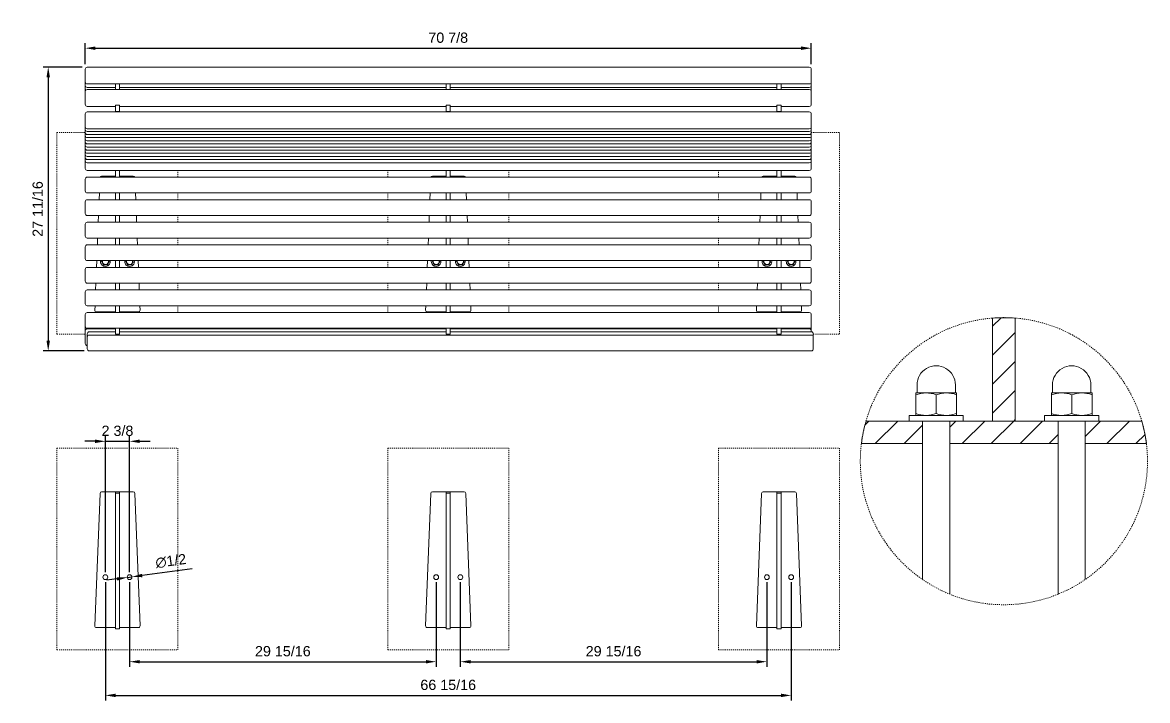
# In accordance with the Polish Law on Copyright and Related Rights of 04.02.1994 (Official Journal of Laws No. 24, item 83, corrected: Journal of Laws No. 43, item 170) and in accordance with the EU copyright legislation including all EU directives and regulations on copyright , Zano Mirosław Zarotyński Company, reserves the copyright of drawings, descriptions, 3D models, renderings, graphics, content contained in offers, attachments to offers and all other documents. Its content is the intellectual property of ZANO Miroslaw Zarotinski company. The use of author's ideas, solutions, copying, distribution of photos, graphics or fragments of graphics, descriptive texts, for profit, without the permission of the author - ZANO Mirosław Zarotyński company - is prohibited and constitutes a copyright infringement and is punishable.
# Model space of a CAD drawing. Header units: inches. Extents: x -2 to 178, y 1 to 131.
# Drawn here: x 2.2 to 112, y 1.3 to 67.5 of the extents above; entities that cross this region are included whole.
import ezdxf

# ---------------------------------------------------------------- set-up
doc = ezdxf.new("R2010")
doc.units = ezdxf.units.IN
doc.linetypes.add('HIDDEN', pattern=[1.905, 1.27, -0.635])
for name, color, linetype, lineweight in [('ZANO_R', 7, 'Continuous', 0), ('ZANO_R_przerywana', 250, 'HIDDEN', 0), ('ZANO_W', 1, 'Continuous', 0)]:
    doc.layers.add(name, color=color, linetype=linetype, lineweight=lineweight)
doc.styles.get("Standard").update_dxf_attribs({"font": 'ARIALUNI.TTF'})
doc.dimstyles.new('amerykanie', dxfattribs={"dimtxt": 50, "dimasz": 50, "dimexe": 0.5, "dimexo": 0.5, "dimgap": 1, "dimtad": 1, "dimdec": 0, "dimzin": 0, "dimlunit": 5, "dimtxsty": 'Standard', "dimcen": 0.09, "dimclrd": 1, "dimclre": 1, "dimclrt": 1, "dimazin": 0, "dimtfac": 1, "dimtdec": 0, "dimtmove": 0, "dimatfit": 3, "dimfxl": 1, "dimtzin": 0, "dimarcsym": 1})

# ---------------------------------------------------------------- blocks, each defined once
blk = doc.blocks.new('*D362')
at = {"layer": 'ZANO_W', "color": 1, "lineweight": -2}
for p, q in [((8.3, 63.48), (8.3, 65.53)), ((9.3, 65.03), (78.17, 65.03)), ((79.17, 63.48), (79.17, 65.53))]:
    blk.add_line(p, q, dxfattribs=at)
at = {"layer": 'ZANO_W', "color": 1}
for points in [[(9.3, 65.2), (9.3, 64.86), (8.3, 65.03)], [(78.17, 64.86), (78.17, 65.2), (79.17, 65.03)]]:
    blk.add_solid(points, dxfattribs=at)
at = {"layer": 'ZANO_W', "color": 1, "insert": (43.73, 66.05), "char_height": 1, "attachment_point": 5}
blk.add_mtext('70 7/8', dxfattribs=at)
blk = doc.blocks.new('*D363')
at = {"layer": 'ZANO_W', "color": 1, "lineweight": -2}
for p, q in [((8, 63.18), (4.19, 63.18)), ((4.69, 62.18), (4.69, 36.48)), ((8.19, 35.48), (4.19, 35.48))]:
    blk.add_line(p, q, dxfattribs=at)
at = {"layer": 'ZANO_W', "color": 1}
for points in [[(4.86, 62.18), (4.52, 62.18), (4.69, 63.18)], [(4.52, 36.48), (4.86, 36.48), (4.69, 35.48)]]:
    blk.add_solid(points, dxfattribs=at)
at = {"layer": 'ZANO_W', "color": 1, "insert": (3.67, 49.33), "char_height": 1, "attachment_point": 5, "rotation": 90}
blk.add_mtext('27 11/16', dxfattribs=at)
blk = doc.blocks.new('*D367')
at = {"layer": 'ZANO_W', "color": 1, "lineweight": -2}
for p, q in [((9.27, 26.65), (8.27, 26.65)), ((10.27, 13.88), (10.27, 27.15)), ((10.27, 26.65), (12.63, 26.65)), ((12.63, 13.88), (12.63, 27.15)), ((13.63, 26.65), (14.63, 26.65))]:
    blk.add_line(p, q, dxfattribs=at)
at = {"layer": 'ZANO_W', "color": 1}
for points in [[(9.27, 26.48), (9.27, 26.82), (10.27, 26.65)], [(13.63, 26.82), (13.63, 26.48), (12.63, 26.65)]]:
    blk.add_solid(points, dxfattribs=at)
at = {"layer": 'ZANO_W', "color": 1, "insert": (11.45, 27.67), "char_height": 1, "attachment_point": 5}
blk.add_mtext('2 3/8', dxfattribs=at)
blk = doc.blocks.new('*D368')
at = {"layer": 'ZANO_W', "color": 1, "lineweight": -2}
for p, q in [((12.63, 12.88), (12.63, 4.63)), ((42.55, 12.88), (42.55, 4.63)), ((13.63, 5.13), (41.55, 5.13))]:
    blk.add_line(p, q, dxfattribs=at)
at = {"layer": 'ZANO_W', "color": 1}
for points in [[(13.63, 5.29), (13.63, 4.96), (12.63, 5.13)], [(41.55, 4.96), (41.55, 5.29), (42.55, 5.13)]]:
    blk.add_solid(points, dxfattribs=at)
at = {"layer": 'ZANO_W', "color": 1, "insert": (27.59, 6.15), "char_height": 1, "attachment_point": 5}
blk.add_mtext('29 15/16', dxfattribs=at)
blk = doc.blocks.new('*D369')
at = {"layer": 'ZANO_W', "color": 1, "lineweight": -2}
for p, q in [((44.91, 12.88), (44.91, 4.63)), ((74.83, 12.88), (74.83, 4.63)), ((45.91, 5.13), (73.83, 5.13))]:
    blk.add_line(p, q, dxfattribs=at)
at = {"layer": 'ZANO_W', "color": 1}
for points in [[(45.91, 5.29), (45.91, 4.96), (44.91, 5.13)], [(73.83, 4.96), (73.83, 5.29), (74.83, 5.13)]]:
    blk.add_solid(points, dxfattribs=at)
at = {"layer": 'ZANO_W', "color": 1, "insert": (59.87, 6.15), "char_height": 1, "attachment_point": 5}
blk.add_mtext('29 15/16', dxfattribs=at)
blk = doc.blocks.new('*D370')
at = {"layer": 'ZANO_W', "color": 1, "lineweight": -2}
for p, q in [((10.27, 12.88), (10.27, 1.34)), ((77.2, 12.88), (77.2, 1.34)), ((11.27, 1.84), (76.2, 1.84))]:
    blk.add_line(p, q, dxfattribs=at)
at = {"layer": 'ZANO_W', "color": 1}
for points in [[(11.27, 2.01), (11.27, 1.67), (10.27, 1.84)], [(76.2, 1.67), (76.2, 2.01), (77.2, 1.84)]]:
    blk.add_solid(points, dxfattribs=at)
at = {"layer": 'ZANO_W', "color": 1, "insert": (43.73, 2.86), "char_height": 1, "attachment_point": 5}
blk.add_mtext('66 15/16', dxfattribs=at)
blk = doc.blocks.new('*D373')
at = {"layer": 'ZANO_W', "color": 1, "lineweight": -2}
for p, q in [((11.4, 13.22), (10.41, 13.08)), ((12.4, 13.35), (12.86, 13.41)), ((18.74, 14.2), (13.86, 13.54))]:
    blk.add_line(p, q, dxfattribs=at)
at = {"layer": 'ZANO_W', "color": 1}
for points in [[(11.43, 13.05), (11.38, 13.38), (12.4, 13.35)], [(13.83, 13.71), (13.88, 13.38), (12.86, 13.41)]]:
    blk.add_solid(points, dxfattribs=at)
at = {"layer": 'ZANO_W', "color": 1, "insert": (16.66, 14.95), "char_height": 1, "attachment_point": 5, "rotation": 7.6106}
blk.add_mtext('∅1/2', dxfattribs=at)

msp = doc.modelspace()

# ---------------------------------------------------------------- linework, layer by layer
at = {"layer": 'ZANO_R'}
for p, q in [((8.29952, 61.88708), (8.29952, 62.97878)), ((78.96867, 63.17563), (8.49637, 63.17563)), ((79.16552, 62.97878), (79.16552, 61.88708)), ((8.29952, 61.73415), (8.29952, 61.88708)), ((8.29952, 61.54768), (8.29952, 61.73415)), ((8.29952, 61.39475), (8.29952, 61.54768)), ((8.49637, 61.5373), (78.96867, 61.5373)), ((11.25227, 60.99223), (11.25227, 61.5373)), ((11.64597, 60.99223), (11.64597, 61.5373)), ((43.53567, 60.99223), (43.53567, 61.5373)), ((43.92937, 60.99223), (43.92937, 61.5373)), ((75.81907, 60.99223), (75.81907, 61.5373)), ((76.21277, 60.99223), (76.21277, 61.5373)), ((79.16552, 61.88708), (79.16552, 61.73415)), ((79.16552, 61.73415), (79.16552, 61.54768)), ((79.16552, 61.54768), (79.16552, 61.39475)), ((8.29952, 61.24181), (8.29952, 61.39475)), ((8.29952, 61.08887), (8.29952, 61.24181)), ((8.29952, 60.93594), (8.29952, 61.08887)), ((8.29952, 60.79538), (8.29952, 60.93594)), ((8.29952, 59.70368), (8.29952, 60.79538)), ((8.49637, 61.1979), (11.25227, 61.1979)), ((78.96867, 60.99223), (8.49637, 60.99223)), ((11.64597, 61.1979), (43.53567, 61.1979)), ((43.92937, 61.1979), (75.81907, 61.1979)), ((76.21277, 61.1979), (78.96867, 61.1979)), ((79.16552, 61.39475), (79.16552, 61.24181)), ((79.16552, 61.24181), (79.16552, 61.08887)), ((79.16552, 61.08887), (79.16552, 60.93594)), ((79.16552, 60.93594), (79.16552, 60.79538)), ((79.16552, 60.79538), (79.16552, 59.70368)), ((8.29952, 59.55075), (8.29952, 59.70368)), ((8.49637, 59.3539), (11.25227, 59.3539)), ((11.25227, 59.47521), (11.64597, 59.47521)), ((11.25227, 58.85138), (11.25227, 59.47521)), ((11.64597, 58.85138), (11.64597, 59.47521)), ((11.64597, 59.3539), (43.53567, 59.3539)), ((43.53567, 59.47521), (43.92937, 59.47521)), ((43.53567, 58.85138), (43.53567, 59.47521)), ((43.92937, 58.85138), (43.92937, 59.47521)), ((43.92937, 59.3539), (75.81907, 59.3539)), ((75.81907, 59.47521), (76.21277, 59.47521)), ((75.81907, 58.85138), (75.81907, 59.47521)), ((76.21277, 58.85138), (76.21277, 59.47521)), ((76.21277, 59.3539), (78.96867, 59.3539)), ((79.16552, 59.70368), (79.16552, 59.55075)), ((8.29952, 57.52028), (8.29952, 58.61198)), ((78.96867, 58.80883), (8.49637, 58.80883)), ((11.25227, 58.85138), (11.64597, 58.85138)), ((11.25227, 58.80883), (11.25227, 58.85138)), ((11.64597, 58.80883), (11.64597, 58.85138)), ((43.53567, 58.85138), (43.92937, 58.85138)), ((43.53567, 58.80883), (43.53567, 58.85138)), ((43.92937, 58.80883), (43.92937, 58.85138)), ((75.81907, 58.85138), (76.21277, 58.85138)), ((75.81907, 58.80883), (75.81907, 58.85138)), ((76.21277, 58.80883), (76.21277, 58.85138)), ((79.16552, 58.61198), (79.16552, 57.52028)), ((8.29952, 57.36735), (8.29952, 57.52028)), ((8.29952, 57.25886), (8.29952, 57.36735)), ((8.29952, 57.10593), (8.29952, 57.25886)), ((8.29952, 56.95299), (8.29952, 57.10593)), ((8.49637, 57.1705), (78.96867, 57.1705)), ((79.16552, 57.52028), (79.16552, 57.36735)), ((79.16552, 57.36735), (79.16552, 57.25886)), ((79.16552, 57.25886), (79.16552, 57.10593)), ((79.16552, 57.10593), (79.16552, 56.95299)), ((8.29952, 56.80005), (8.29952, 56.95299)), ((8.29952, 56.64712), (8.29952, 56.80005)), ((8.29952, 56.49418), (8.29952, 56.64712)), ((8.29952, 56.34125), (8.29952, 56.49418)), ((8.29952, 56.18831), (8.29952, 56.34125)), ((8.29952, 56.03537), (8.29952, 56.18831)), ((8.29952, 55.88244), (8.29952, 56.03537)), ((8.49637, 56.90908), (78.96867, 56.90908)), ((8.49637, 56.6032), (78.96867, 56.6032)), ((8.49637, 56.29733), (78.96867, 56.29733)), ((79.16552, 56.95299), (79.16552, 56.80005)), ((79.16552, 56.80005), (79.16552, 56.64712)), ((79.16552, 56.64712), (79.16552, 56.49418)), ((79.16552, 56.49418), (79.16552, 56.34125)), ((79.16552, 56.34125), (79.16552, 56.18831)), ((79.16552, 56.18831), (79.16552, 56.03537)), ((79.16552, 56.03537), (79.16552, 55.88244)), ((8.29952, 55.7295), (8.29952, 55.88244)), ((8.29952, 55.57656), (8.29952, 55.7295)), ((8.29952, 55.42363), (8.29952, 55.57656)), ((8.29952, 55.27069), (8.29952, 55.42363)), ((8.29952, 55.11776), (8.29952, 55.27069)), ((8.29952, 54.96482), (8.29952, 55.11776)), ((8.29952, 54.81188), (8.29952, 54.96482)), ((8.49637, 55.99146), (78.96867, 55.99146)), ((8.49637, 55.68559), (78.96867, 55.68559)), ((8.49637, 55.37971), (78.96867, 55.37971)), ((8.49637, 55.07384), (78.96867, 55.07384)), ((79.16552, 55.88244), (79.16552, 55.7295)), ((79.16552, 55.7295), (79.16552, 55.57656)), ((79.16552, 55.57656), (79.16552, 55.42363)), ((79.16552, 55.42363), (79.16552, 55.27069)), ((79.16552, 55.27069), (79.16552, 55.11776)), ((79.16552, 55.11776), (79.16552, 54.96482)), ((79.16552, 54.96482), (79.16552, 54.81188)), ((8.29952, 54.65895), (8.29952, 54.81188)), ((8.29952, 54.50601), (8.29952, 54.65895)), ((8.29952, 54.35307), (8.29952, 54.50601)), ((8.29952, 54.20014), (8.29952, 54.35307)), ((8.29952, 54.0472), (8.29952, 54.20014)), ((8.29952, 53.34503), (8.29952, 54.0472)), ((8.49637, 54.76797), (78.96867, 54.76797)), ((8.49637, 54.4621), (78.96867, 54.4621)), ((8.49637, 54.15622), (78.96867, 54.15622)), ((8.49637, 53.85035), (78.96867, 53.85035)), ((79.16552, 54.81188), (79.16552, 54.65895)), ((79.16552, 54.65895), (79.16552, 54.50601)), ((79.16552, 54.50601), (79.16552, 54.35307)), ((79.16552, 54.35307), (79.16552, 54.20014)), ((79.16552, 54.20014), (79.16552, 54.0472)), ((79.16552, 54.0472), (79.16552, 53.34503)), ((8.29952, 53.29848), (8.29952, 53.34503)), ((8.49637, 53.10163), (78.96867, 53.10163)), ((11.25227, 52.44051), (11.25227, 53.10163)), ((11.64597, 52.44051), (11.64597, 53.10163)), ((43.53567, 52.44051), (43.53567, 53.10163)), ((43.92937, 52.44051), (43.92937, 53.10163)), ((75.81907, 52.44051), (75.81907, 53.10163)), ((76.21277, 52.44051), (76.21277, 53.10163)), ((79.16552, 53.34503), (79.16552, 53.29848)), ((8.29952, 51.14228), (8.29952, 52.24366)), ((78.96867, 52.44051), (8.49637, 52.44051)), ((11.25227, 52.53358), (9.90275, 52.53358)), ((12.99549, 52.53358), (11.64597, 52.53358)), ((43.53567, 52.53358), (42.18615, 52.53358)), ((45.27889, 52.53358), (43.92937, 52.53358)), ((75.81907, 52.53358), (74.46955, 52.53358)), ((77.56229, 52.53358), (76.21277, 52.53358)), ((79.16552, 52.24366), (79.16552, 51.14228)), ((8.29952, 51.09573), (8.29952, 51.14228)), ((8.49637, 50.89888), (78.96867, 50.89888)), ((9.68757, 50.89888), (9.66179, 50.23775)), ((11.25227, 50.23775), (11.25227, 50.89888)), ((11.64597, 50.23775), (11.64597, 50.89888)), ((13.23645, 50.23775), (13.21068, 50.89888)), ((41.97097, 50.89888), (41.9452, 50.23775)), ((43.53567, 50.23775), (43.53567, 50.89888)), ((43.92937, 50.23775), (43.92937, 50.89888)), ((45.51985, 50.23775), (45.49407, 50.89888)), ((74.25437, 50.89888), (74.2286, 50.23775)), ((75.81907, 50.23775), (75.81907, 50.89888)), ((76.21277, 50.23775), (76.21277, 50.89888)), ((77.80325, 50.23775), (77.77747, 50.89888)), ((79.16552, 51.14228), (79.16552, 51.09573)), ((8.29952, 48.93953), (8.29952, 50.0409)), ((78.96867, 50.23775), (8.49637, 50.23775)), ((79.16552, 50.0409), (79.16552, 48.93953)), ((8.29952, 48.89298), (8.29952, 48.93953)), ((8.49637, 48.69613), (78.96867, 48.69613)), ((9.6017, 48.69613), (9.57593, 48.035)), ((11.25227, 48.035), (11.25227, 48.69613)), ((11.64597, 48.035), (11.64597, 48.69613)), ((13.32231, 48.035), (13.29654, 48.69613)), ((41.8851, 48.69613), (41.85933, 48.035)), ((43.53567, 48.035), (43.53567, 48.69613)), ((43.92937, 48.035), (43.92937, 48.69613)), ((45.60571, 48.035), (45.57994, 48.69613)), ((74.1685, 48.69613), (74.14273, 48.035)), ((75.81907, 48.035), (75.81907, 48.69613)), ((76.21277, 48.035), (76.21277, 48.69613)), ((77.88911, 48.035), (77.86334, 48.69613)), ((79.16552, 48.93953), (79.16552, 48.89298)), ((8.29952, 46.73677), (8.29952, 47.83815)), ((78.96867, 48.035), (8.49637, 48.035)), ((79.16552, 47.83815), (79.16552, 46.73677)), ((8.29952, 46.69022), (8.29952, 46.73677)), ((8.49637, 46.49337), (78.96867, 46.49337)), ((9.51583, 46.49337), (9.49006, 45.83225)), ((11.25227, 45.83225), (11.25227, 46.49337)), ((11.64597, 45.83225), (11.64597, 46.49337)), ((13.40818, 45.83225), (13.38241, 46.49337)), ((41.79924, 46.49337), (41.77346, 45.83225)), ((43.53567, 45.83225), (43.53567, 46.49337)), ((43.92937, 45.83225), (43.92937, 46.49337)), ((45.69158, 45.83225), (45.66581, 46.49337)), ((74.08263, 46.49337), (74.05686, 45.83225)), ((75.81907, 45.83225), (75.81907, 46.49337)), ((76.21277, 45.83225), (76.21277, 46.49337)), ((77.97498, 45.83225), (77.94921, 46.49337)), ((79.16552, 46.73677), (79.16552, 46.69022)), ((8.29952, 44.53402), (8.29952, 45.6354)), ((78.96867, 45.83225), (8.49637, 45.83225)), ((79.16552, 45.6354), (79.16552, 44.53402)), ((8.29952, 44.48747), (8.29952, 44.53402)), ((8.49637, 44.29062), (78.96867, 44.29062)), ((9.42997, 44.29062), (9.4042, 43.62949)), ((9.90489, 44.21898), (9.95169, 44.29062)), ((11.25227, 43.62949), (11.25227, 44.29062)), ((11.64597, 43.62949), (11.64597, 44.29062)), ((12.26709, 44.21898), (12.31389, 44.29062)), ((13.49405, 43.62949), (13.46828, 44.29062)), ((41.71337, 44.29062), (41.6876, 43.62949)), ((42.18829, 44.21898), (42.23509, 44.29062)), ((43.53567, 43.62949), (43.53567, 44.29062)), ((43.92937, 43.62949), (43.92937, 44.29062)), ((44.55049, 44.21898), (44.59729, 44.29062)), ((45.77745, 43.62949), (45.75167, 44.29062)), ((73.99677, 44.29062), (73.971, 43.62949)), ((74.47169, 44.21898), (74.51849, 44.29062)), ((75.81907, 43.62949), (75.81907, 44.29062)), ((76.21277, 43.62949), (76.21277, 44.29062)), ((76.83389, 44.21898), (76.88069, 44.29062)), ((78.06084, 43.62949), (78.03507, 44.29062)), ((79.16552, 44.53402), (79.16552, 44.48747)), ((8.29952, 42.33127), (8.29952, 43.43264)), ((78.96867, 43.62949), (8.49637, 43.62949)), ((79.16552, 43.43264), (79.16552, 42.33127)), ((8.29952, 42.28472), (8.29952, 42.33127)), ((8.49637, 42.08787), (78.96867, 42.08787)), ((9.3441, 42.08787), (9.31833, 41.42674)), ((11.25227, 41.42674), (11.25227, 42.08787)), ((11.64597, 41.42674), (11.64597, 42.08787)), ((13.57991, 41.42674), (13.55414, 42.08787)), ((41.6275, 42.08787), (41.60173, 41.42674)), ((43.53567, 41.42674), (43.53567, 42.08787)), ((43.92937, 41.42674), (43.92937, 42.08787)), ((45.86331, 41.42674), (45.83754, 42.08787)), ((73.9109, 42.08787), (73.88513, 41.42674)), ((75.81907, 41.42674), (75.81907, 42.08787)), ((76.21277, 41.42674), (76.21277, 42.08787)), ((78.14671, 41.42674), (78.12094, 42.08787)), ((79.16552, 42.33127), (79.16552, 42.28472)), ((8.29952, 40.12851), (8.29952, 41.22989)), ((78.96867, 41.42674), (8.49637, 41.42674)), ((79.16552, 41.22989), (79.16552, 40.12851)), ((8.29952, 40.08196), (8.29952, 40.12851)), ((8.49637, 39.88511), (78.96867, 39.88511)), ((9.25824, 39.88511), (9.24094, 39.44131)), ((11.25227, 39.22399), (11.25227, 39.88511)), ((11.64597, 39.22399), (11.64597, 39.88511)), ((13.65731, 39.44131), (13.64001, 39.88511)), ((41.54164, 39.88511), (41.52434, 39.44131)), ((43.53567, 39.22399), (43.53567, 39.88511)), ((43.92937, 39.22399), (43.92937, 39.88511)), ((45.94071, 39.44131), (45.92341, 39.88511)), ((73.82504, 39.88511), (73.80774, 39.44131)), ((75.81907, 39.22399), (75.81907, 39.88511)), ((76.21277, 39.22399), (76.21277, 39.88511)), ((78.22411, 39.44131), (78.20681, 39.88511)), ((79.16552, 40.12851), (79.16552, 40.08196)), ((8.29952, 37.92576), (8.29952, 39.02714)), ((78.96867, 39.22399), (8.49637, 39.22399)), ((9.39829, 39.2777), (11.25227, 39.2777)), ((11.64597, 39.2777), (13.49995, 39.2777)), ((41.6817, 39.2777), (43.53567, 39.2777)), ((43.92937, 39.2777), (45.78335, 39.2777)), ((73.9651, 39.2777), (75.81907, 39.2777)), ((76.21277, 39.2777), (78.06675, 39.2777)), ((79.16552, 39.02714), (79.16552, 37.92576)), ((96.86814, 37.87964), (97.70486, 38.71636)), ((96.86814, 38.67547), (96.86814, 28.62232)), ((99.07183, 38.67547), (99.07183, 28.62232)), ((8.29952, 37.87921), (8.29952, 37.92576)), ((8.29952, 37.87482), (8.29952, 37.87921)), ((8.29952, 37.72822), (8.29952, 37.87482)), ((8.29952, 37.58163), (8.29952, 37.72822)), ((8.29952, 37.43504), (8.29952, 37.58163)), ((8.29952, 37.28844), (8.29952, 37.43504)), ((8.49637, 37.68236), (78.96867, 37.68236)), ((11.25227, 37.63189), (8.49637, 37.63189)), ((11.25227, 37.3387), (8.69322, 37.3387)), ((11.25227, 37.11066), (11.25227, 37.68236)), ((11.64597, 37.11066), (11.64597, 37.68236)), ((43.53567, 37.63189), (11.64597, 37.63189)), ((43.53567, 37.3387), (11.64597, 37.3387)), ((43.53567, 37.11066), (43.53567, 37.68236)), ((43.92937, 37.11066), (43.92937, 37.68236)), ((75.81907, 37.63189), (43.92937, 37.63189)), ((75.81907, 37.3387), (43.92937, 37.3387)), ((75.81907, 37.11066), (75.81907, 37.68236)), ((76.21277, 37.11066), (76.21277, 37.68236)), ((78.96867, 37.63189), (76.21277, 37.63189)), ((79.16552, 37.3387), (76.21277, 37.3387)), ((79.16552, 37.92576), (79.16552, 37.87921)), ((79.16552, 37.87921), (79.16552, 37.87482)), ((79.16552, 37.87482), (79.16552, 37.72822)), ((79.16552, 37.72822), (79.16552, 37.58163)), ((79.16552, 37.58163), (79.16552, 37.43504)), ((79.16552, 37.43504), (79.16552, 37.3387)), ((8.29952, 36.19587), (8.29952, 37.28844)), ((8.49637, 36.99526), (8.49637, 37.14185)), ((8.49637, 36.82438), (8.49637, 36.99526)), ((8.49637, 35.72301), (8.49637, 36.82438)), ((79.16552, 37.02123), (8.69322, 37.02123)), ((11.25227, 37.11066), (11.64597, 37.11066)), ((43.53567, 37.11066), (43.92937, 37.11066)), ((75.81907, 37.11066), (76.21277, 37.11066)), ((79.36237, 37.14185), (79.36237, 36.99526)), ((79.36237, 36.99526), (79.36237, 36.82438)), ((79.36237, 36.82438), (79.36237, 35.72301)), ((96.86814, 35.05255), (99.07183, 37.25623)), ((8.49637, 35.67646), (8.49637, 35.72301)), ((8.69322, 35.47961), (79.16552, 35.47961)), ((79.36237, 35.72301), (79.36237, 35.67646)), ((96.86814, 32.22545), (99.07183, 34.42914)), ((89.4858, 32.14821), (89.4858, 31.43202)), ((93.23206, 31.43202), (93.23206, 32.14821)), ((102.70791, 32.14821), (102.70791, 31.43202)), ((106.45417, 31.43202), (106.45417, 32.14821)), ((89.37561, 31.19978), (89.37561, 31.37692)), ((90.36726, 31.37692), (89.37561, 31.37692)), ((89.37561, 31.19978), (89.86145, 31.32831)), ((89.37561, 31.19978), (89.37561, 29.35038)), ((89.86145, 31.32831), (90.36726, 31.37692)), ((92.35058, 31.37692), (90.36726, 31.37692)), ((91.35893, 31.19978), (91.84477, 31.32831)), ((91.35893, 31.19978), (91.35893, 29.35038)), ((91.84477, 31.32831), (92.35058, 31.37692)), ((93.34225, 31.37692), (92.35058, 31.37692)), ((93.34225, 31.19978), (93.34225, 31.37692)), ((93.34225, 31.19978), (93.34225, 29.35038)), ((96.86814, 29.39836), (99.07183, 31.60204)), ((102.59773, 31.19978), (102.59773, 31.37692)), ((103.58938, 31.37692), (102.59773, 31.37692)), ((102.59773, 31.19978), (103.08356, 31.32831)), ((102.59773, 31.19978), (102.59773, 29.35038)), ((103.08356, 31.32831), (103.58938, 31.37692)), ((105.5727, 31.37692), (103.58938, 31.37692)), ((104.58104, 31.19978), (105.06688, 31.32831)), ((104.58104, 31.19978), (104.58104, 29.35038)), ((105.06688, 31.32831), (105.5727, 31.37692)), ((106.56436, 31.37692), (105.5727, 31.37692)), ((106.56436, 31.19978), (106.56436, 31.37692)), ((106.56436, 31.19978), (106.56436, 29.35038)), ((84.41489, 28.25349), (84.78842, 28.62702)), ((84.51821, 28.62726), (90.03672, 28.62232)), ((85.40713, 26.41863), (87.61299, 28.62449)), ((88.7145, 29.17324), (88.7145, 28.62232)), ((94.00334, 29.17324), (88.7145, 29.17324)), ((94.00334, 28.62232), (88.7145, 28.62232)), ((89.37561, 29.17324), (89.37561, 29.35038)), ((90.03672, 26.41863), (90.03672, 28.62232)), ((90.03672, 28.62232), (90.03672, 13.56113)), ((90.87309, 29.22186), (90.36726, 29.17324)), ((91.35893, 29.35038), (90.87309, 29.22186)), ((92.8564, 29.22186), (92.35058, 29.17324)), ((92.68114, 26.41863), (92.68114, 28.62232)), ((92.68114, 28.62232), (103.25883, 28.62232)), ((92.68114, 28.62232), (92.68114, 11.73304)), ((92.68114, 28.03845), (93.26501, 28.62232)), ((93.34225, 29.35038), (92.8564, 29.22186)), ((93.34225, 29.17324), (93.34225, 29.35038)), ((93.88841, 26.41863), (96.0921, 28.62232)), ((94.00334, 28.62232), (94.00334, 29.17324)), ((96.71551, 26.41863), (98.91919, 28.62232)), ((99.07183, 28.62232), (96.86814, 28.62232)), ((98.91919, 28.62232), (99.07183, 28.77495)), ((99.5426, 26.41863), (101.74629, 28.62232)), ((101.93662, 29.17324), (101.93662, 28.62232)), ((107.22546, 29.17324), (101.93662, 29.17324)), ((107.22546, 28.62232), (101.93662, 28.62232)), ((102.59773, 29.17324), (102.59773, 29.35038)), ((103.25883, 28.62232), (103.25883, 26.41863)), ((103.25883, 28.62232), (103.25883, 11.73304)), ((104.09519, 29.22186), (103.58938, 29.17324)), ((104.58104, 29.35038), (104.09519, 29.22186)), ((106.07851, 29.22186), (105.5727, 29.17324)), ((111.42176, 28.62726), (105.90325, 28.62232)), ((107.40182, 28.62366), (105.90325, 27.12509)), ((105.90325, 26.41863), (105.90325, 28.62232)), ((105.90325, 28.62232), (105.90325, 13.21248)), ((106.56436, 29.35038), (106.07851, 29.22186)), ((106.56436, 29.17324), (106.56436, 29.35038)), ((107.22546, 28.62232), (107.22546, 29.17324)), ((110.23145, 28.62619), (108.02389, 26.41863)), ((88.23423, 26.41863), (90.03672, 28.22112)), ((90.03672, 26.41863), (84.06366, 26.41863)), ((103.25883, 26.41863), (92.68114, 26.41863)), ((102.3697, 26.41863), (103.25883, 27.30776)), ((105.90325, 26.41863), (111.87631, 26.41863)), ((111.73817, 27.30582), (110.85098, 26.41863)), ((9.74539, 21.56425), (9.24094, 8.62334)), ((12.99549, 21.7156), (9.90275, 21.7156)), ((11.25227, 21.7156), (11.64597, 21.7156)), ((11.25227, 21.59996), (11.25227, 21.7156)), ((11.25227, 21.59996), (11.64597, 21.59996)), ((11.25227, 8.34408), (11.25227, 21.59996)), ((11.64597, 21.59996), (11.64597, 21.7156)), ((11.64597, 8.34408), (11.64597, 21.59996)), ((13.65731, 8.62334), (13.15285, 21.56425)), ((42.02879, 21.56425), (41.52434, 8.62334)), ((45.27889, 21.7156), (42.18615, 21.7156)), ((43.53567, 21.7156), (43.92937, 21.7156)), ((43.53567, 21.59996), (43.53567, 21.7156)), ((43.53567, 21.59996), (43.92937, 21.59996)), ((43.53567, 8.34408), (43.53567, 21.59996)), ((43.92937, 21.59996), (43.92937, 21.7156)), ((43.92937, 8.34408), (43.92937, 21.59996)), ((45.94071, 8.62334), (45.43625, 21.56425)), ((74.31219, 21.56425), (73.80774, 8.62334)), ((77.56229, 21.7156), (74.46955, 21.7156)), ((75.81907, 21.7156), (76.21277, 21.7156)), ((75.81907, 21.59996), (75.81907, 21.7156)), ((75.81907, 21.59996), (76.21277, 21.59996)), ((75.81907, 8.34408), (75.81907, 21.59996)), ((76.21277, 21.59996), (76.21277, 21.7156)), ((76.21277, 8.34408), (76.21277, 21.59996)), ((78.22411, 8.62334), (77.71965, 21.56425)), ((90.03672, 14.65689), (90.03672, 13.21248)), ((9.39829, 8.45972), (11.25227, 8.45972)), ((11.64597, 8.34408), (11.25227, 8.34408)), ((11.64597, 8.45972), (13.49995, 8.45972)), ((41.6817, 8.45972), (43.53567, 8.45972)), ((43.92937, 8.34408), (43.53567, 8.34408)), ((43.92937, 8.45972), (45.78335, 8.45972)), ((73.9651, 8.45972), (75.81907, 8.45972)), ((76.21277, 8.34408), (75.81907, 8.34408)), ((76.21277, 8.45972), (78.06675, 8.45972))]:
    msp.add_line(p, q, dxfattribs=at)
at = {"layer": 'ZANO_R', "flags": 128}
for points in [[(9.90489, 44.21898), (9.94512, 44.13949), (9.987, 44.05673)], [(9.987, 44.05673), (9.99284, 44.0452), (10.03103, 43.96972), (10.0691, 43.89448)], [(10.43224, 43.87445), (10.50609, 43.9875), (10.5317, 44.02668)], [(10.5317, 44.02668), (10.60783, 44.14321), (10.63116, 44.17892)], [(10.63116, 44.17892), (10.59093, 44.25841), (10.57463, 44.29062)], [(12.26709, 44.21898), (12.30731, 44.13949), (12.3492, 44.05673)], [(12.3492, 44.05673), (12.35504, 44.0452), (12.39323, 43.96972), (12.43131, 43.89448)], [(12.79444, 43.87445), (12.8683, 43.9875), (12.89389, 44.02668)], [(12.89389, 44.02668), (12.97003, 44.14321), (12.99335, 44.17892)], [(12.99335, 44.17892), (12.95313, 44.25841), (12.93682, 44.29062)], [(42.18829, 44.21898), (42.22852, 44.13949), (42.2704, 44.05673)], [(42.2704, 44.05673), (42.27624, 44.0452), (42.31443, 43.96972), (42.35251, 43.89448)], [(42.71564, 43.87445), (42.78949, 43.9875), (42.8151, 44.02668)], [(42.8151, 44.02668), (42.89123, 44.14321), (42.91455, 44.17892)], [(42.91455, 44.17892), (42.87433, 44.25841), (42.85802, 44.29062)], [(44.55049, 44.21898), (44.59072, 44.13949), (44.6326, 44.05673)], [(44.6326, 44.05673), (44.63844, 44.0452), (44.67663, 43.96972), (44.71471, 43.89448)], [(45.07784, 43.87445), (45.1517, 43.9875), (45.1773, 44.02668)], [(45.1773, 44.02668), (45.25343, 44.14321), (45.27675, 44.17892)], [(45.27675, 44.17892), (45.23653, 44.25841), (45.22022, 44.29062)], [(74.47169, 44.21898), (74.51192, 44.13949), (74.5538, 44.05673)], [(74.5538, 44.05673), (74.55964, 44.0452), (74.59783, 43.96972), (74.63591, 43.89448)], [(74.99904, 43.87445), (75.07289, 43.9875), (75.0985, 44.02668)], [(75.0985, 44.02668), (75.17463, 44.14321), (75.19795, 44.17892)], [(75.19795, 44.17892), (75.15773, 44.25841), (75.14142, 44.29062)], [(76.83389, 44.21898), (76.87412, 44.13949), (76.916, 44.05673)], [(76.916, 44.05673), (76.92184, 44.0452), (76.96003, 43.96972), (76.99811, 43.89448)], [(77.36124, 43.87445), (77.43509, 43.9875), (77.4607, 44.02668)], [(77.4607, 44.02668), (77.53683, 44.14321), (77.56015, 44.17892)], [(77.56015, 44.17892), (77.51993, 44.25841), (77.50362, 44.29062)], [(10.0691, 43.89448), (10.15806, 43.88958), (10.25067, 43.88447)], [(10.25067, 43.88447), (10.26358, 43.88375), (10.34804, 43.8791), (10.43224, 43.87445)], [(12.43131, 43.89448), (12.52026, 43.88958), (12.61287, 43.88447)], [(12.61287, 43.88447), (12.62578, 43.88375), (12.71025, 43.8791), (12.79444, 43.87445)], [(42.35251, 43.89448), (42.44146, 43.88958), (42.53407, 43.88447)], [(42.53407, 43.88447), (42.54698, 43.88375), (42.63144, 43.8791), (42.71564, 43.87445)], [(44.71471, 43.89448), (44.80366, 43.88958), (44.89627, 43.88447)], [(44.89627, 43.88447), (44.90918, 43.88375), (44.99364, 43.8791), (45.07784, 43.87445)], [(74.63591, 43.89448), (74.72486, 43.88958), (74.81747, 43.88447)], [(74.81747, 43.88447), (74.83038, 43.88375), (74.91484, 43.8791), (74.99904, 43.87445)], [(76.99811, 43.89448), (77.08706, 43.88958), (77.17967, 43.88447)], [(77.17967, 43.88447), (77.19258, 43.88375), (77.27704, 43.8791), (77.36124, 43.87445)]]:
    msp.add_lwpolyline(points, dxfattribs=at)
at = {"layer": 'ZANO_R'}
for centre in [(10.26802, 13.38097), (12.63022, 13.38097), (42.55142, 13.38097), (44.91362, 13.38097), (74.83482, 13.38097), (77.19702, 13.38097)]:
    msp.add_circle(centre, 0.23622, dxfattribs=at)
for centre, radius, start, end in [((8.49637, 62.97878), 0.19685, 90, 180), ((78.96867, 62.97878), 0.19685, 0, 90), ((8.49637, 61.73415), 0.19685, 180, 270), ((78.96867, 61.73415), 0.19685, 270, 0), ((8.49637, 61.39475), 0.19685, 180, 270), ((8.49637, 61.08887), 0.19685, 180, 228.1994479), ((8.49637, 60.79538), 0.19685, 90, 180), ((78.96867, 61.39475), 0.19685, 270, 0), ((78.96867, 60.79538), 0.19685, 0, 90), ((78.96867, 61.08887), 0.19685, 311.8005521, 0), ((8.49637, 59.55075), 0.19685, 180, 270), ((78.96867, 59.55075), 0.19685, 270, 0), ((8.49637, 58.61198), 0.19685, 90, 180), ((78.96867, 58.61198), 0.19685, 0, 90), ((8.49637, 57.36735), 0.19685, 180, 270), ((8.49637, 57.10593), 0.19685, 180, 270), ((78.96867, 57.36735), 0.19685, 270, 0), ((78.96867, 57.10593), 0.19685, 270, 0), ((8.49637, 56.80005), 0.19685, 180, 270), ((8.49637, 56.49418), 0.19685, 180, 270), ((8.49637, 56.18831), 0.19685, 180, 270), ((78.96867, 56.80005), 0.19685, 270, 0), ((78.96867, 56.49418), 0.19685, 270, 0), ((78.96867, 56.18831), 0.19685, 270, 0), ((8.49637, 55.88244), 0.19685, 180, 270), ((8.49637, 55.57656), 0.19685, 180, 270), ((8.49637, 55.27069), 0.19685, 180, 270), ((8.49637, 54.96482), 0.19685, 180, 270), ((78.96867, 55.88244), 0.19685, 270, 0), ((78.96867, 55.57656), 0.19685, 270, 0), ((78.96867, 55.27069), 0.19685, 270, 0), ((78.96867, 54.96482), 0.19685, 270, 0), ((8.49637, 54.65895), 0.19685, 180, 270), ((8.49637, 54.35307), 0.19685, 180, 270), ((8.49637, 54.0472), 0.19685, 180, 270), ((78.96867, 54.65895), 0.19685, 270, 0), ((78.96867, 54.35307), 0.19685, 270, 0), ((78.96867, 54.0472), 0.19685, 270, 0), ((8.49637, 53.29848), 0.19685, 180, 270), ((78.96867, 53.29848), 0.19685, 270, 0), ((8.49637, 52.24366), 0.19685, 90, 180), ((9.90275, 52.3761), 0.15748, 90, 155.8577228), ((12.99549, 52.3761), 0.15748, 24.1422772, 90), ((42.18615, 52.3761), 0.15748, 90, 155.8577228), ((45.27889, 52.3761), 0.15748, 24.1422772, 90), ((74.46955, 52.3761), 0.15748, 90, 155.8577228), ((77.56229, 52.3761), 0.15748, 24.1422772, 90), ((78.96867, 52.24366), 0.19685, 0, 90), ((8.49637, 51.09573), 0.19685, 180, 270), ((78.96867, 51.09573), 0.19685, 270, 0), ((8.49637, 50.0409), 0.19685, 90, 180), ((78.96867, 50.0409), 0.19685, 0, 90), ((8.49637, 48.89298), 0.19685, 180, 270), ((78.96867, 48.89298), 0.19685, 270, 0), ((8.49637, 47.83815), 0.19685, 90, 180), ((78.96867, 47.83815), 0.19685, 0, 90), ((8.49637, 46.69022), 0.19685, 180, 270), ((78.96867, 46.69022), 0.19685, 270, 0), ((8.49637, 45.6354), 0.19685, 90, 180), ((78.96867, 45.6354), 0.19685, 0, 90), ((8.49637, 44.48747), 0.19685, 180, 270), ((10.26802, 44.19895), 0.47244, 168.8113788, 259.2906612), ((10.26802, 44.19895), 0.31496, 163.0786147, 206.8423804), ((10.26802, 44.19895), 0.29527, 161.9128496, 326.8423804), ((10.26802, 44.19895), 0.31496, 206.8423804, 266.8423804), ((10.26802, 44.19895), 0.47244, 259.2906612, 11.1886212), ((10.26802, 44.19895), 0.31496, 266.8423804, 326.8423804), ((10.26802, 44.19895), 0.29527, 326.8423804, 18.0871504), ((10.26802, 44.19895), 0.31496, 326.8423804, 16.9213853), ((12.63022, 44.19895), 0.47244, 168.8113788, 259.2906612), ((12.63022, 44.19895), 0.31496, 163.0786147, 206.8423804), ((12.63022, 44.19895), 0.29527, 161.9128496, 326.8423804), ((12.63022, 44.19895), 0.31496, 206.8423804, 266.8423804), ((12.63022, 44.19895), 0.47244, 259.2906612, 11.1886212), ((12.63022, 44.19895), 0.31496, 266.8423804, 326.8423804), ((12.63022, 44.19895), 0.29527, 326.8423804, 18.0871504), ((12.63022, 44.19895), 0.31496, 326.8423804, 16.9213853), ((42.55142, 44.19895), 0.47244, 168.8113788, 259.2906612), ((42.55142, 44.19895), 0.31496, 163.0786147, 206.8423804), ((42.55142, 44.19895), 0.29527, 161.9128496, 326.8423804), ((42.55142, 44.19895), 0.31496, 206.8423804, 266.8423804), ((42.55142, 44.19895), 0.47244, 259.2906612, 11.1886212), ((42.55142, 44.19895), 0.31496, 266.8423804, 326.8423804), ((42.55142, 44.19895), 0.29527, 326.8423804, 18.0871504), ((42.55142, 44.19895), 0.31496, 326.8423804, 16.9213853), ((44.91362, 44.19895), 0.47244, 168.8113788, 259.2906612), ((44.91362, 44.19895), 0.31496, 163.0786147, 206.8423804), ((44.91362, 44.19895), 0.29527, 161.9128496, 326.8423804), ((44.91362, 44.19895), 0.31496, 206.8423804, 266.8423804), ((44.91362, 44.19895), 0.47244, 259.2906612, 11.1886212), ((44.91362, 44.19895), 0.31496, 266.8423804, 326.8423804), ((44.91362, 44.19895), 0.29527, 326.8423804, 18.0871504), ((44.91362, 44.19895), 0.31496, 326.8423804, 16.9213853), ((74.83482, 44.19895), 0.47244, 168.8113788, 259.2906612), ((74.83482, 44.19895), 0.31496, 163.0786147, 206.8423804), ((74.83482, 44.19895), 0.29527, 161.9128496, 326.8423804), ((74.83482, 44.19895), 0.31496, 206.8423804, 266.8423804), ((74.83482, 44.19895), 0.47244, 259.2906612, 11.1886212), ((74.83482, 44.19895), 0.31496, 266.8423804, 326.8423804), ((74.83482, 44.19895), 0.29527, 326.8423804, 18.0871504), ((74.83482, 44.19895), 0.31496, 326.8423804, 16.9213853), ((77.19702, 44.19895), 0.47244, 168.8113788, 259.2906612), ((77.19702, 44.19895), 0.31496, 163.0786147, 206.8423804), ((77.19702, 44.19895), 0.29527, 161.9128496, 326.8423804), ((77.19702, 44.19895), 0.31496, 206.8423804, 266.8423804), ((77.19702, 44.19895), 0.47244, 259.2906612, 11.1886212), ((77.19702, 44.19895), 0.31496, 266.8423804, 326.8423804), ((77.19702, 44.19895), 0.29527, 326.8423804, 18.0871504), ((77.19702, 44.19895), 0.31496, 326.8423804, 16.9213853), ((78.96867, 44.48747), 0.19685, 270, 0), ((8.49637, 43.43264), 0.19685, 90, 180), ((78.96867, 43.43264), 0.19685, 0, 90), ((8.49637, 42.28472), 0.19685, 180, 270), ((78.96867, 42.28472), 0.19685, 270, 0), ((8.49637, 41.22989), 0.19685, 90, 180), ((78.96867, 41.22989), 0.19685, 0, 90), ((8.49637, 40.08196), 0.19685, 180, 270), ((78.96867, 40.08196), 0.19685, 270, 0), ((8.49637, 39.02714), 0.19685, 90, 180), ((9.3983, 39.43518), 0.15748, 177.7676669, 270), ((13.49995, 39.43518), 0.15748, 270, 2.2323331), ((41.6817, 39.43518), 0.15748, 177.7676669, 270), ((45.78335, 39.43518), 0.15748, 270, 2.2323331), ((73.9651, 39.43518), 0.15748, 177.7676669, 270), ((78.06674, 39.43518), 0.15748, 270, 2.2323331), ((78.96867, 39.02714), 0.19685, 0, 90), ((97.96998, 24.70768), 14.01118, 85.4895884, 94.5104116), ((8.49637, 37.87921), 0.19685, 180, 270), ((8.49637, 37.72822), 0.19685, 157.4489414, 180), ((8.49637, 37.43504), 0.19685, 90, 180), ((8.69322, 37.14185), 0.19685, 90, 180), ((78.96867, 37.87921), 0.19685, 270, 0), ((78.96867, 37.43504), 0.19685, 0, 90), ((78.96867, 37.72822), 0.19685, 0, 22.5510586), ((79.16552, 37.14185), 0.19685, 0, 90), ((8.69322, 36.82438), 0.19685, 90, 180), ((79.16552, 36.82438), 0.19685, 0, 90), ((8.49637, 36.19587), 0.19685, 180, 270), ((8.69322, 35.67646), 0.19685, 180, 270), ((79.16552, 35.67646), 0.19685, 270, 0), ((91.35893, 32.14822), 1.87313, 359.9997308, 180.0002692), ((104.58104, 32.14822), 1.87313, 359.9997308, 180.0002692), ((89.4307, 31.43203), 0.0551, 270.0029354, 359.9902351), ((90.34191, 28.37072), 3.00631, 70.2269566, 89.5167659), ((92.32523, 28.37072), 3.00631, 70.2269566, 89.5167659), ((93.28716, 31.43203), 0.0551, 180.0097649, 269.9970646), ((102.65281, 31.43203), 0.0551, 270.0029354, 359.9902351), ((103.56402, 28.37072), 3.00631, 70.2269566, 89.5167659), ((105.54734, 28.37072), 3.00631, 70.2269566, 89.5167659), ((106.50928, 31.43203), 0.0551, 180.0097665, 269.9834032), ((97.96379, 24.70768), 14.00523, 163.7478553, 173.0144838), ((90.39265, 32.17963), 3.0065, 250.2279308, 269.5162644), ((92.37596, 32.17963), 3.0065, 250.2279308, 269.5162644), ((103.61476, 32.17963), 3.0065, 250.2279308, 269.5162644), ((105.59808, 32.17963), 3.0065, 250.2279308, 269.5162644), ((97.96379, 24.70768), 14.01713, 7.0110706, 16.2379607), ((9.90275, 21.55812), 0.15748, 90, 177.7676669), ((12.99549, 21.55812), 0.15748, 2.2323331, 90), ((42.18615, 21.55812), 0.15748, 90, 177.7676669), ((45.27889, 21.55812), 0.15748, 2.2323331, 90), ((74.46955, 21.55812), 0.15748, 90, 177.7676669), ((77.56229, 21.55812), 0.15748, 2.2323331, 90), ((9.3983, 8.6172), 0.15748, 177.7676669, 270), ((13.49995, 8.6172), 0.15748, 270, 2.2323331), ((41.6817, 8.6172), 0.15748, 177.7676669, 270), ((45.78335, 8.6172), 0.15748, 270, 2.2323331), ((73.9651, 8.6172), 0.15748, 177.7676669, 270), ((78.06674, 8.6172), 0.15748, 270, 2.2323331)]:
    msp.add_arc(centre, radius, start, end, dxfattribs=at)
at = {"layer": 'ZANO_R_przerywana', "ltscale": 0.05}
for p, q in [((5.54362, 37.11235), (5.54362, 56.79735)), ((5.54362, 56.79735), (8.29952, 56.79735)), ((79.16552, 56.79735), (81.92142, 56.79735)), ((81.92142, 37.11235), (81.92142, 56.79735)), ((17.35462, 52.44051), (17.35462, 53.10163)), ((37.82702, 52.44051), (37.82702, 53.10163)), ((49.63802, 52.44051), (49.63802, 53.10163)), ((70.11042, 52.44051), (70.11042, 53.10163)), ((17.35462, 50.23775), (17.35462, 50.89888)), ((37.82702, 50.23775), (37.82702, 50.89888)), ((49.63802, 50.23775), (49.63802, 50.89888)), ((70.11042, 50.23775), (70.11042, 50.89888)), ((17.35462, 48.035), (17.35462, 48.69613)), ((37.82702, 48.035), (37.82702, 48.69613)), ((49.63802, 48.035), (49.63802, 48.69613)), ((70.11042, 48.035), (70.11042, 48.69613)), ((17.35462, 45.83225), (17.35462, 46.49337)), ((37.82702, 45.83225), (37.82702, 46.49337)), ((49.63802, 45.83225), (49.63802, 46.49337)), ((70.11042, 45.83225), (70.11042, 46.49337)), ((17.35462, 43.62949), (17.35462, 44.29062)), ((37.82702, 43.62949), (37.82702, 44.29062)), ((49.63802, 43.62949), (49.63802, 44.29062)), ((70.11042, 43.62949), (70.11042, 44.29062)), ((17.35462, 41.42674), (17.35462, 42.08787)), ((37.82702, 41.42674), (37.82702, 42.08787)), ((49.63802, 41.42674), (49.63802, 42.08787)), ((70.11042, 41.42674), (70.11042, 42.08787)), ((17.35462, 39.22399), (17.35462, 39.88511)), ((37.82702, 39.22399), (37.82702, 39.88511)), ((49.63802, 39.22399), (49.63802, 39.88511)), ((70.11042, 39.22399), (70.11042, 39.88511)), ((5.54362, 37.11235), (8.29952, 37.11235)), ((79.36237, 37.11235), (81.92142, 37.11235)), ((5.54362, 6.29437), (5.54362, 25.97937)), ((5.54362, 25.97937), (17.35462, 25.97937)), ((17.35462, 6.29437), (17.35462, 25.97937)), ((37.82702, 6.29437), (37.82702, 25.97937)), ((37.82702, 25.97937), (49.63802, 25.97937)), ((49.63802, 6.29437), (49.63802, 25.97937)), ((70.11042, 6.29437), (70.11042, 25.97937)), ((70.11042, 25.97937), (81.92142, 25.97937)), ((81.92142, 6.29437), (81.92142, 25.97937)), ((5.54362, 6.29437), (17.35462, 6.29437)), ((37.82702, 6.29437), (49.63802, 6.29437)), ((70.11042, 6.29437), (81.92142, 6.29437))]:
    msp.add_line(p, q, dxfattribs=at)
at = {"layer": 'ZANO_R_przerywana', "color": 1, "ltscale": 0.05}
msp.add_circle((97.96379, 24.70768), 14.01713, dxfattribs=at)

# ---------------------------------------------------------------- dimensions: what is measured, and where the dimension line sits
at = {"layer": 'ZANO_W'}
for base, p1, p2, picture, middle in [((79.16552, 65.03011), (8.29952, 62.97878), (79.16552, 62.97878), '*D362', (43.73252, 66.04921)), ((77.19702, 1.84102), (10.26802, 13.38097), (77.19702, 13.38097), '*D370', (43.73252, 2.86012)), ((42.55142, 5.12694), (12.63022, 13.38097), (42.55142, 13.38097), '*D368', (27.59082, 6.14604)), ((74.83482, 5.12694), (44.91362, 13.38097), (74.83482, 13.38097), '*D369', (59.87422, 6.14604))]:
    dim = msp.add_linear_dim(base=base, p1=p1, p2=p2, dimstyle='amerykanie', override={"dimtxt": 1, "dimasz": 1, "dimgap": 0.5, "dimdec": 4, "dimaunit": 1, "dimadec": 1, "dimtdec": 4, "dimtmove": 1, "dimfrac": 2}, dxfattribs=at)
    dim.commit()
    dim.dimension.update_dxf_attribs({"geometry": picture, "text_midpoint": middle})
dim = msp.add_linear_dim(base=(4.69024, 35.47961), p1=(8.49637, 63.17563), p2=(8.69322, 35.47961), angle=90, dimstyle='amerykanie', override={"dimtxt": 1, "dimasz": 1, "dimgap": 0.5, "dimdec": 4, "dimaunit": 1, "dimadec": 1, "dimtdec": 4, "dimtmove": 1, "dimfrac": 2}, dxfattribs=at)
dim.commit()
dim.dimension.update_dxf_attribs({"geometry": '*D363', "text_midpoint": (3.67114, 49.32762)})
dim = msp.add_linear_dim(base=(12.63022, 26.65016), p1=(10.26802, 13.38097), p2=(12.63022, 13.38097), dimstyle='amerykanie', override={"dimtxt": 1, "dimasz": 1, "dimgap": 0.5, "dimdec": 4, "dimaunit": 1, "dimadec": 1, "dimtdec": 4, "dimtmove": 1, "dimfrac": 2}, dxfattribs=at)
dim.commit()
dim.dimension.update_dxf_attribs({"geometry": '*D367', "text_midpoint": (11.44912, 26.65016), "dimtype": 160})
dim = msp.add_diameter_dim_2p(p1=(12.39608, 13.34969), p2=(12.86436, 13.41226), dimstyle='amerykanie', override={"dimtxt": 1, "dimasz": 1, "dimgap": 0.5, "dimdec": 4, "dimaunit": 1, "dimadec": 1, "dimtdec": 4, "dimtmove": 1, "dimfrac": 2}, dxfattribs=at)
dim.commit()
dim.dimension.update_dxf_attribs({"geometry": '*D373', "text_midpoint": (16.65629, 14.94708)})

doc.saveas('drawing.dxf')
